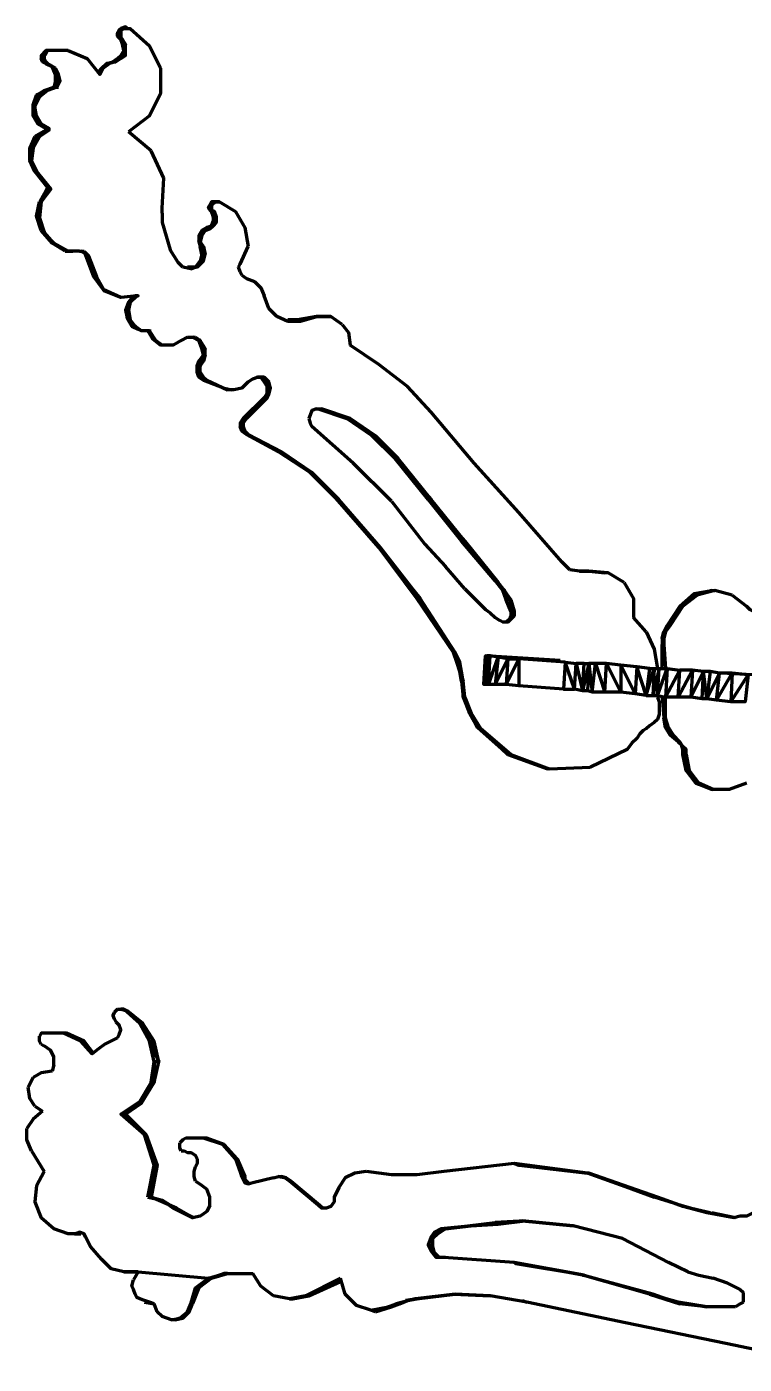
# Model space of a CAD drawing. Header units: inches. Extents: x -243 to 239, y -353 to 248.
# Drawn here: x -227.8 to -152.8, y -218.3 to -78.3 of the extents above; entities that cross this region are included whole.
import ezdxf

# ---------------------------------------------------------------- set-up
doc = ezdxf.new("R2010")
doc.units = ezdxf.units.IN
doc.layers.add('P', color=250, linetype='CONTINUOUS', lineweight=100)

msp = doc.modelspace()

# ---------------------------------------------------------------- linework, layer by layer
at = {"layer": 'P', "color": 221, "linetype": 'CONTINUOUS'}
for points in [[(-217.33, -78.5), (-217.5, -78.33), (-218, -78.5), (-217.33, -78.5), (-217.67, -78.5)], [(-218, -78.67), (-218.17, -78.67), (-218.33, -79), (-218, -79)], [(-218.33, -79), (-218, -78.67), (-218, -79)], [(-218, -79), (-218, -79.5), (-218.33, -79.33)], [(-218, -79), (-218.33, -79.33), (-218.33, -79)], [(-218.33, -79.33), (-218, -79.67)], [(-218, -78.67), (-217.67, -78.5), (-218.17, -78.67), (-218, -78.5), (-217.67, -78.5)], [(-217.83, -79.67), (-218, -79.5)], [(-218, -79.67), (-218, -79.5)], [(-217.83, -80.17), (-218, -79.67), (-217.83, -79.67), (-217.83, -80.17)], [(-217.5, -80.83), (-217.5, -80.17), (-217.67, -80.83), (-217.83, -80.17), (-217.5, -80.17), (-217.83, -79.67)], [(-217.33, -78.5), (-217, -78.5), (-215, -80.33)], [(-223.67, -80.83), (-225.83, -80.83), (-226.33, -81.33)], [(-226, -81.33), (-225.83, -81.17), (-226.33, -81.33)], [(-225.83, -81.17), (-226, -81.17)], [(-225.67, -80.83), (-225.83, -80.83)], [(-225.83, -81.17), (-225.83, -80.83)], [(-225.67, -80.83), (-225.83, -81.17)], [(-223.5, -80.83), (-223.67, -80.83), (-225.67, -80.83)], [(-223.5, -80.83), (-225.67, -80.83)], [(-223.5, -80.83), (-221.5, -81.67), (-220.17, -83.33)], [(-217.67, -80.83), (-217.5, -80.83), (-218, -81.33)], [(-217.67, -80.83), (-218, -81.33)], [(-217.5, -81.33), (-217.5, -80.83)], [(-213.83, -82.67), (-215, -80.33)], [(-226, -81.33), (-226.33, -81.33), (-226.33, -81.67), (-226, -81.67)], [(-226.33, -81.67), (-226, -81.33), (-226, -81.67)], [(-226, -81.67), (-226.17, -82), (-226.33, -81.67)], [(-226, -81.67), (-225.83, -82), (-226.17, -82)], [(-226.17, -82), (-225.83, -82.17), (-225.17, -82.5)], [(-225.83, -82.17), (-225.83, -82)], [(-224.83, -82.67), (-225.67, -82.17), (-225.83, -82)], [(-225.83, -82.17), (-225.67, -82.17)], [(-225.17, -82.5), (-225.67, -82.17)], [(-224.83, -82.67), (-224.83, -83.33), (-225.17, -82.5), (-224.83, -82.67)], [(-220, -82.67), (-219.5, -82.17), (-219.83, -82.67), (-220, -82.67)], [(-219.83, -82.67), (-219.17, -82.17)], [(-219.5, -82.17), (-218.83, -82), (-219.17, -82.17), (-219.5, -82.17)], [(-218.83, -82), (-218.5, -82), (-219.17, -82.17)], [(-218.33, -81.67), (-218, -81.67), (-218.5, -82), (-218.33, -81.67), (-218.83, -82)], [(-218, -81.67), (-217.5, -81.33), (-218.33, -81.67), (-218, -81.33), (-217.5, -81.33)], [(-224.33, -84), (-224.83, -84), (-225, -84.67), (-224.33, -84), (-224.67, -84.67)], [(-224.33, -84), (-224.5, -83.33), (-224.83, -84), (-224.83, -83.33), (-224.5, -83.33), (-224.83, -82.67)], [(-219.83, -82.67), (-220.17, -83.33), (-220, -82.67), (-220.33, -83)], [(-213.83, -82.67), (-213.83, -85.33), (-215, -87.67), (-217.17, -89.33)], [(-226.83, -85.5), (-226, -85), (-225.67, -85), (-226.83, -85.5)], [(-226.5, -85.67), (-225.67, -85)], [(-226, -85), (-225, -84.67), (-225.67, -85)], [(-225, -84.67), (-224.67, -84.67), (-225.67, -85)], [(-225, -84.67), (-224.83, -84.67)], [(-225, -84.67), (-224.67, -84.67), (-225, -84.67), (-224.67, -84.67)], [(-224.67, -84.67), (-224.5, -84.67)], [(-227, -86.67), (-226.5, -85.67), (-227.17, -86.5), (-226.83, -85.5), (-226.5, -85.67)], [(-227.17, -86.5), (-227, -86.67), (-227.17, -87.67), (-227.17, -86.5)], [(-226.83, -87.67), (-227, -86.67)], [(-226.33, -88.5), (-226.67, -88.5), (-227.17, -87.67)], [(-226.33, -88.5), (-227.17, -87.67), (-226.83, -87.67), (-226.33, -88.5)], [(-225.5, -89.17), (-225.83, -89.17), (-226.5, -89.83), (-227, -89.83)], [(-225.83, -89.17), (-227, -89.83)], [(-225.67, -89), (-226.67, -88.5)], [(-226.67, -88.5), (-225.83, -89)], [(-225.5, -89.17), (-226.5, -89.83)], [(-225.5, -89.17), (-225.5, -89), (-226.33, -88.5)], [(-225.83, -89), (-225.67, -89)], [(-225.83, -89.17), (-225.5, -89.17), (-225.83, -89), (-225.5, -89.17), (-225.83, -89.17)], [(-225.83, -89), (-225.5, -89)], [(-225.67, -89), (-225.83, -89.17)], [(-225.5, -89.17), (-225.67, -89), (-225.5, -89.17)], [(-214.83, -91.33), (-217.17, -89.33)], [(-217.17, -89.33), (-217, -89.33)], [(-217.17, -89.33), (-217, -89.33)], [(-227.5, -91), (-226.5, -89.83), (-227.17, -91), (-227.33, -92.33)], [(-227, -89.83), (-227.5, -91)], [(-227.17, -91), (-227.5, -92.33), (-227.5, -91), (-227.17, -91)], [(-227.5, -92.33), (-227.33, -92.33), (-226.67, -93.67), (-227.5, -92.33)], [(-226.67, -93.67), (-227, -93.5), (-227.5, -92.33)], [(-213.5, -94.17), (-214.83, -91.33)], [(-226.67, -93.67), (-225.33, -95.33), (-225.67, -95.17), (-227, -93.5)], [(-225.67, -95.17), (-226.33, -96.67), (-226.5, -96.67)], [(-225.67, -95.17), (-226.5, -96.67)], [(-213.67, -97.33), (-213.5, -94.17)], [(-225.33, -95.33), (-226.33, -96.67)], [(-226.83, -98.17), (-226.5, -98.33), (-226.5, -96.67)], [(-226.33, -99.67), (-226.83, -98.17), (-226.5, -96.67)], [(-226.33, -96.67), (-226.5, -98.33), (-226, -99.83)], [(-213.67, -97.83), (-213.67, -97.33)], [(-213.67, -97.83), (-213.67, -98.83), (-212.83, -101.67)], [(-208.5, -97), (-208.67, -97), (-208.83, -97.17), (-208.5, -97.33)], [(-208.83, -97.17), (-208.5, -97), (-208.5, -97.33)], [(-208.5, -97.33), (-208.67, -97.5), (-208.83, -97.17)], [(-208.5, -97), (-208.33, -96.83), (-208.67, -97), (-208.5, -96.67), (-208.33, -96.83)], [(-208.5, -97.33), (-208.5, -97.5), (-208.67, -97.5)], [(-208.5, -97.5), (-208.17, -97.67), (-208.67, -97.5)], [(-208.67, -97.5), (-208.5, -97.67)], [(-208.5, -96.67), (-208, -96.67), (-208.5, -96.67)], [(-208, -98.17), (-208.33, -98.17), (-208.5, -97.67), (-208, -98.17), (-208.17, -97.67)], [(-208.5, -97.67), (-208.17, -97.67)], [(-208.33, -96.83), (-208, -96.67)], [(-208, -96.67), (-208.33, -96.67)], [(-207.67, -96.67), (-208, -96.67)], [(-208, -96.67), (-207.67, -96.67), (-206, -97.67)], [(-206, -97.67), (-205, -99.33), (-204.67, -101.33)], [(-226.83, -98.17), (-226, -99.83), (-226.33, -99.67)], [(-209, -99.33), (-209.5, -99.67)], [(-209, -99.33), (-208.5, -99.17), (-208.33, -99.17), (-209, -99.33)], [(-208.67, -99.5), (-209, -99.33)], [(-208.67, -99.5), (-208.33, -99.17)], [(-208.5, -99.17), (-208.33, -98.67), (-208.33, -99.17)], [(-208, -98.17), (-208, -98.83), (-208.33, -98.17), (-208.33, -98.67), (-208, -98.83), (-208.33, -99.17)], [(-225.17, -101), (-225, -101), (-226.33, -99.67)], [(-223.83, -101.83), (-225.17, -101), (-226.33, -99.67)], [(-225, -101), (-226, -99.83)], [(-209.5, -99.67), (-209.17, -99.67), (-209.83, -100.17)], [(-209.5, -99.67), (-209.83, -100.17), (-209.83, -100.83), (-209.67, -101.33)], [(-209.83, -100.83), (-209.5, -100.17), (-209.83, -100.17)], [(-209.17, -99.67), (-209.5, -100.17), (-209.67, -100.83)], [(-209.17, -99.67), (-208.67, -99.5), (-209.5, -99.67)], [(-225.17, -101), (-223.5, -101.83), (-223.83, -101.83)], [(-222.33, -101.83), (-222.67, -101.83), (-223, -101.83), (-223.5, -101.83), (-225, -101)], [(-223.5, -101.83), (-223, -101.83), (-223.83, -101.83)], [(-223.83, -101.83), (-223.5, -101.83)], [(-222.33, -101.83), (-221.83, -101.83)], [(-221.83, -102), (-221.33, -102.33), (-221.67, -102.17), (-221.83, -102), (-221.67, -102), (-222.17, -101.83)], [(-222.17, -101.83), (-221.83, -102)], [(-221.83, -101.83), (-221.67, -102)], [(-220.5, -104.5), (-221.33, -102.33), (-221.67, -102)], [(-219.83, -105.83), (-220.83, -104.5), (-219.67, -106), (-220.5, -104.5), (-220.83, -104.5), (-221.67, -102.17)], [(-212, -103), (-212.83, -101.67)], [(-209.33, -102.83), (-209.5, -102.17), (-209.67, -102.83), (-209.33, -102.83), (-210, -103.5)], [(-209.83, -100.83), (-209.67, -100.83), (-209.67, -101.33)], [(-209.33, -101.33), (-209.67, -100.83)], [(-209.33, -102.83), (-209.17, -102.17), (-209.5, -102.17), (-209.67, -101.33), (-209.17, -102.17)], [(-209.67, -101.33), (-209.33, -101.33), (-209.17, -102.17)], [(-205.5, -103.17), (-204.67, -101.33)], [(-211.5, -103.5), (-212, -103)], [(-210.67, -103.67), (-211.5, -103.5)], [(-210, -103.5), (-210.67, -103.67), (-210.17, -103.5), (-211, -103.5)], [(-210.17, -103.5), (-209.67, -102.83), (-210, -103.5), (-210.17, -103.5)], [(-205.67, -103.5), (-205.5, -103.17)], [(-205.5, -104), (-205.67, -103.5)], [(-205.33, -104.33), (-205.5, -104)], [(-205.33, -104.33), (-204.83, -104.67), (-204, -105)], [(-204, -105), (-203.33, -105.67), (-203, -106.5)], [(-218.33, -106.5), (-218, -106.67), (-219.83, -105.83), (-219.67, -106)], [(-219.83, -105.83), (-218.33, -106.5)], [(-216.33, -106.5), (-216.33, -106.5), (-218, -106.67), (-219.67, -106)], [(-217, -107.17), (-217.17, -107.17), (-217.5, -108), (-217.17, -108)], [(-217.5, -108), (-217, -107.17), (-217.17, -108)], [(-217, -107.17), (-216.33, -106.5), (-217.17, -107.17)], [(-216.67, -106.5), (-217.17, -107.17)], [(-216.33, -106.5), (-216.5, -106.5)], [(-216.33, -106.5), (-216.17, -106.5), (-216.33, -106.5)], [(-216.33, -106.5), (-216.33, -106.5)], [(-216.17, -106.5), (-216.17, -106.5)], [(-202.5, -107.83), (-203, -106.5)], [(-217.5, -108), (-217.33, -108.83)], [(-217.17, -108), (-217, -109), (-217.33, -108.83)], [(-217, -109), (-216.83, -109.67), (-217.33, -108.83), (-217.17, -108)], [(-216.5, -109.67), (-217, -109)], [(-201.67, -108.67), (-202.5, -107.83)], [(-200.5, -109.17), (-201.67, -108.67)], [(-197.5, -108.67), (-199.5, -109), (-200.5, -109)], [(-199.17, -109.17), (-199.5, -109), (-200.5, -109.17)], [(-199.17, -109.17), (-200.5, -109.17)], [(-197.5, -108.67), (-197.33, -108.67), (-199.17, -109.17)], [(-194.83, -109.5), (-196, -108.67), (-197.5, -108.67), (-196, -108.67), (-197.33, -108.67)], [(-215.83, -110.17), (-216.17, -110), (-216.5, -109.67), (-216.83, -109.67)], [(-216.83, -109.67), (-216.17, -110)], [(-215, -110.17), (-215.83, -110.17), (-216.5, -109.67)], [(-214.67, -111), (-214.33, -111.17), (-215.17, -110.17)], [(-215.17, -110.17), (-215, -110.17), (-215.17, -110.17)], [(-215.17, -110.17), (-214.67, -111), (-213.83, -111.67)], [(-215.17, -110.17), (-215, -110.17)], [(-214.33, -111.17), (-215, -110.17), (-215, -110.33)], [(-215, -110.17), (-214.83, -110.17)], [(-194.83, -109.5), (-194.17, -110.33), (-194, -111.67)], [(-214.67, -111), (-213.67, -111.67), (-213.83, -111.67)], [(-211.67, -111.17), (-212.5, -111.67), (-213.67, -111.67), (-214.33, -111.17)], [(-211.67, -111.17), (-211, -110.83)], [(-211, -110.83), (-210.17, -110.83)], [(-209.67, -111.17), (-209.5, -112), (-209.83, -111.17), (-209.67, -111.17), (-210.5, -110.83)], [(-210.5, -110.83), (-209.83, -111.17)], [(-210.17, -110.83), (-209.67, -111.17)], [(-209.17, -112.67), (-209.17, -112), (-209.33, -112.67), (-209.5, -112), (-209.17, -112), (-209.67, -111.17)], [(-191, -113.67), (-194, -111.67)], [(-209.67, -113.83), (-209.33, -113.33), (-210, -113.83), (-209.83, -113.33), (-209.33, -113.33)], [(-209.17, -112.67), (-209.33, -112.67), (-209.83, -113.33), (-209.17, -112.67), (-209.33, -113.33)], [(-210, -113.83), (-209.67, -113.83), (-210, -114.5), (-210, -113.83)], [(-209.33, -115), (-209.83, -115), (-210, -114.5)], [(-209.33, -115), (-210, -114.5), (-209.67, -114.5), (-209.33, -115)], [(-209.67, -114.5), (-209.67, -113.83)], [(-185.5, -118.67), (-188, -116), (-191, -113.67)], [(-209.33, -115), (-209, -115.33), (-209.83, -115)], [(-209.83, -115), (-209.33, -115.33), (-207.17, -116.17)], [(-209.33, -115.33), (-209, -115.33)], [(-209, -115.33), (-206.83, -116.33)], [(-206.17, -116.33), (-206.33, -116.33), (-206.83, -116.33), (-207.17, -116.17)], [(-207.17, -116.17), (-206.33, -116.33)], [(-204.67, -115.5), (-205.33, -116.17), (-206.17, -116.33), (-206.83, -116.33)], [(-204.67, -115.5), (-204.17, -115.17)], [(-204.17, -115.17), (-203.67, -115)], [(-203.83, -115), (-203.33, -115)], [(-202.5, -115.5), (-203, -115.5), (-203.33, -115), (-203, -115), (-203.67, -115)], [(-203.67, -115), (-203, -115)], [(-203, -115), (-202.5, -115.5), (-203.33, -115)], [(-202.67, -116), (-203, -115.5), (-202.33, -116.17), (-202.5, -115.5)], [(-202.5, -116.83), (-202.33, -116.17), (-202.67, -116.67), (-202.67, -116), (-202.33, -116.17)], [(-203, -117.17), (-205.17, -119.33)], [(-203, -117.17), (-202.67, -117.17), (-204.83, -119.33)], [(-202.5, -116.83), (-202.67, -116.67), (-203, -117.17), (-202.5, -116.83), (-202.67, -117.17)], [(-197.5, -118.33), (-198, -118.5), (-198.17, -119), (-198.33, -119.33)], [(-197.5, -118.33), (-197, -118.33)], [(-197.33, -118.33), (-194.33, -119.33), (-197, -118.33)], [(-189.33, -123.5), (-191.67, -121.17), (-191.33, -121.17), (-194, -119.33), (-191.67, -121.17), (-194.33, -119.33), (-194, -119.33), (-197, -118.33)], [(-181, -124), (-185.5, -118.67)], [(-205.17, -119.83), (-204.83, -119.33), (-205.5, -119.83), (-205.17, -119.33), (-204.83, -119.33)], [(-205.17, -119.83), (-205.5, -119.83), (-205.5, -120.17), (-205.17, -120.17)], [(-205.5, -120.17), (-205.17, -119.83), (-205.17, -120.17)], [(-205.17, -120.17), (-205.33, -120.67), (-205.5, -120.17)], [(-205.17, -120.17), (-205, -120.67), (-205.33, -120.67)], [(-198.33, -119.33), (-198.17, -119.83), (-198, -120.17)], [(-193.67, -124), (-198, -120.17)], [(-201.5, -122.83), (-204.83, -121), (-205.33, -120.67)], [(-204.83, -121), (-205, -120.67)], [(-201.17, -122.83), (-204.67, -121), (-205, -120.67)], [(-201.5, -122.83), (-204.67, -121), (-204.83, -121)], [(-191.33, -121.17), (-189, -123.5), (-189.33, -123.5), (-191.33, -121.17)], [(-195.5, -127.67), (-198.17, -125), (-198, -125), (-201.17, -122.83), (-198.17, -125), (-201.5, -122.83), (-201.17, -122.83)], [(-189.67, -128), (-193.67, -124)], [(-182.33, -132.17), (-185.83, -127.83), (-182, -132.17), (-185.5, -127.83), (-185.83, -127.83), (-189.33, -123.5), (-185.5, -127.83), (-189, -123.5)], [(-176.33, -129.17), (-181, -124)], [(-191, -132.83), (-195.17, -127.83), (-198, -125)], [(-195.17, -127.83), (-195.5, -127.67), (-198, -125)], [(-190.83, -132.83), (-191, -132.83), (-195.5, -127.67)], [(-187, -138.17), (-191, -132.83), (-186.67, -138.17), (-190.83, -132.83), (-195.17, -127.83)], [(-189.67, -128), (-186.17, -132.5), (-184, -134.83)], [(-171.83, -134.33), (-176.33, -129.17)], [(-182, -132.17), (-178.5, -136.5), (-182.33, -132.17)], [(-178.5, -136.5), (-178.83, -136.33), (-182.33, -132.17), (-182, -132.17)], [(-171, -135.17), (-171.83, -134.33)], [(-182, -137.17), (-184, -134.83)], [(-170, -135.33), (-171, -135.17)], [(-170, -135.33), (-169, -135.33), (-170, -135.33), (-169, -135.33)], [(-167, -135.5), (-169, -135.33), (-167.33, -135.5), (-169.17, -135.33)], [(-165.33, -136.5), (-167, -135.5), (-167.33, -135.5)], [(-182, -137.17), (-179.83, -139.33), (-179.33, -139.67)], [(-177.67, -138.33), (-178, -137.33), (-177.17, -138.33), (-177.83, -137.33), (-178, -137.33), (-178.83, -136.33), (-177.83, -137.33), (-178.5, -136.5)], [(-165.33, -136.5), (-164.33, -138.17), (-164.33, -140.17)], [(-187, -138.17), (-183, -143.83), (-183.17, -143.83), (-187, -138.17), (-186.67, -138.17)], [(-182.5, -145.83), (-182.83, -144.83), (-182.33, -145.83), (-182.5, -144.83), (-182.83, -144.83), (-183.17, -143.83), (-182.5, -144.83), (-183, -143.83), (-186.67, -138.17)], [(-177.17, -139.5), (-177.67, -138.33), (-177.17, -138.33)], [(-177.17, -138.33), (-176.83, -139.5), (-177.17, -139.5), (-177.17, -138.33)], [(-179.33, -139.67), (-178.83, -140.17), (-178.33, -140.5)], [(-177.17, -139.5), (-177.17, -140), (-177.33, -140.33), (-177.67, -140.67), (-178, -140.67)], [(-177.17, -140), (-176.83, -139.5), (-176.83, -140), (-177.17, -140)], [(-176.83, -140), (-177.17, -140.33), (-177.17, -140)], [(-177.17, -140.33), (-177.5, -140.67), (-178, -140.67), (-178.33, -140.5)], [(-177.17, -140.33), (-177.33, -140.33), (-177.5, -140.67), (-178, -140.67)], [(-163, -141.67), (-164.33, -140.17)], [(-163, -141.67), (-162.17, -143.5), (-161.83, -145.5)], [(-182.5, -145.83), (-182.17, -146.83), (-182.33, -146.83), (-182.5, -145.83), (-182.33, -145.83)], [(-182.33, -146.83), (-182.17, -148.5), (-182.17, -146.83), (-182.33, -145.83)], [(-182, -148.5), (-182.17, -146.83)], [(-181.5, -150.17), (-182, -148.5), (-182.17, -148.5)], [(-182.17, -148.5), (-181.5, -150.17)], [(-182, -148.5), (-181.33, -150.17)], [(-161.83, -148.5), (-161.67, -149), (-161.67, -149.67), (-161.67, -150), (-161.67, -150.33), (-161.83, -150.83), (-162.17, -151.17), (-162.67, -151.5), (-163, -151.83), (-163.33, -152), (-163.67, -152.33), (-164, -152.83), (-164.5, -153.33), (-165, -154), (-168.83, -155.83)], [(-180.67, -151.67), (-181.5, -150.17), (-181.33, -150.17)], [(-181.33, -150.17), (-180.33, -151.83), (-180.67, -151.67), (-181.33, -150.17)], [(-177.5, -154.5), (-177.17, -154.5), (-180.33, -151.83), (-177.5, -154.5), (-180.67, -151.67)], [(-177.5, -154.5), (-173.17, -156), (-173.33, -156)], [(-177.5, -154.5), (-173.33, -156)], [(-177.17, -154.5), (-173.17, -156)], [(-173.17, -156), (-168.83, -155.83)]]:
    msp.add_lwpolyline(points, dxfattribs=at)
at = {"layer": 'P', "color": 211, "linetype": 'CONTINUOUS'}
for points in [[(-159.5, -139), (-158, -137.67), (-157.67, -137.83), (-159.5, -139)], [(-159.17, -139), (-157.67, -137.83)], [(-158, -137.67), (-156.17, -137.33), (-157.67, -137.83)], [(-156.17, -137.33), (-155.83, -137.33), (-157.67, -137.83)], [(-154, -137.83), (-155.83, -137.33)], [(-154, -137.83), (-152.5, -139), (-152.17, -139.33), (-151.83, -139.5)], [(-159.5, -139), (-160.83, -141)], [(-159.5, -139), (-159.17, -139), (-160.5, -141)], [(-161.17, -141.67), (-160.83, -141), (-161, -141.67), (-161.17, -141.67)], [(-160.83, -141), (-160.5, -141), (-161, -141.67)], [(-161.17, -142.33), (-161.33, -142.33), (-161.17, -141.67), (-161.17, -142.33)], [(-161.17, -143), (-161.33, -142.33), (-161.33, -143)], [(-161, -141.67), (-161.17, -142.33), (-161.17, -143)], [(-161.33, -145.5), (-161.33, -145.5), (-161.33, -143), (-161.17, -143), (-161, -145.5)], [(-154.5, -146), (-148, -146.33)], [(-161.33, -148.5), (-161.17, -150.67)], [(-161, -150.67), (-161, -148.5)], [(-161, -151.67), (-161.17, -150.67), (-161, -150.67), (-161, -151.67)], [(-159.67, -153.17), (-160.5, -152.5), (-160.17, -152.5), (-160.67, -151.67), (-160.5, -152.5), (-161, -151.67), (-160.67, -151.67), (-161, -150.67)], [(-159.67, -153.17), (-159.33, -153.5), (-159.5, -153.17), (-160.17, -152.5)], [(-159.5, -153.17), (-159.67, -153.17), (-160.17, -152.5)], [(-159.17, -154), (-159.33, -153.5), (-159.17, -153.67), (-159.5, -153.17)], [(-158.83, -156.17), (-159.17, -154.5), (-158.83, -154.5), (-158.83, -154), (-159.17, -153.67)], [(-159.17, -154), (-158.83, -154), (-159.17, -154.5), (-159.17, -153.67)], [(-158.83, -154.5), (-158.5, -156.17), (-158.83, -156.17)], [(-157.5, -157.5), (-157.83, -157.5), (-158.83, -156.17), (-158.83, -154.5)], [(-158.5, -156.17), (-157.5, -157.5), (-158.83, -156.17)], [(-156, -158.17), (-156.17, -158.17), (-157.83, -157.5), (-156, -158.17), (-157.5, -157.5)], [(-152.5, -157.5), (-154.33, -158.17), (-156, -158.17)]]:
    msp.add_lwpolyline(points, dxfattribs=at)
at = {"layer": 'P', "color": 0, "linetype": 'CONTINUOUS'}
for points in [[(-179.83, -147.17), (-180, -147.17), (-179.83, -144.17), (-179.67, -144.17)], [(-179.5, -147.17), (-178.5, -144.33), (-178.83, -147.17), (-179.5, -147.17), (-179.33, -144.17), (-179.67, -144.17), (-179.5, -147.17), (-179.83, -147.17), (-179.67, -144.17)], [(-172, -144.67), (-179.83, -144.17)], [(-177.5, -144.5), (-177.67, -147.17), (-178.83, -147.17), (-177.5, -144.5), (-178.5, -144.33), (-179.33, -144.17)], [(-177.67, -147.17), (-176.33, -144.5), (-176.33, -147.33)], [(-177.5, -144.5), (-176.33, -144.5)], [(-170.5, -147.67), (-171.5, -144.83), (-176.33, -144.5)], [(-171.5, -144.83), (-171.67, -147.67), (-176.33, -147.33)], [(-171.5, -144.83), (-170.33, -145)], [(-169, -145), (-169.17, -147.83), (-169.67, -147.83), (-169.5, -145), (-170.33, -145), (-169.67, -147.83), (-170.5, -147.67), (-170.33, -145)], [(-169.5, -145), (-169, -145), (-169.67, -147.83)], [(-165.67, -145.17), (-167.17, -145), (-165.67, -148), (-167.33, -148), (-167.17, -145), (-168.33, -145), (-167.33, -148), (-168.67, -148), (-168.33, -145), (-169, -145), (-168.67, -148), (-169.17, -147.83)], [(-162.67, -145.5), (-163, -148.33), (-164, -145.33), (-164.17, -148.17), (-165.67, -145.17), (-165.67, -148)], [(-162.67, -145.5), (-164, -145.33), (-165.67, -145.17)], [(-163, -148.33), (-162.17, -145.5), (-162.33, -148.33)], [(-162.67, -145.5), (-161.67, -145.5), (-160.83, -145.5), (-159.5, -145.67)], [(-161.83, -148.33), (-161.67, -145.5), (-162.33, -148.33)], [(-161.83, -148.33), (-160.83, -145.5), (-161, -148.5)], [(-161.83, -145.5), (-161.33, -145.5)], [(-159.67, -148.5), (-161, -148.5), (-159.5, -145.67)], [(-159.67, -148.5), (-158.17, -145.67), (-158.33, -148.5), (-159.67, -148.5), (-159.5, -145.67)], [(-157.17, -148.67), (-158.33, -148.5), (-157, -145.83), (-158.17, -145.67), (-159.5, -145.67)], [(-156.67, -148.67), (-157.17, -148.67), (-157, -145.83)], [(-155.67, -148.83), (-156.67, -148.67), (-155.33, -146), (-156.33, -145.83), (-157, -145.83)], [(-156.33, -145.83), (-156.67, -148.67), (-157, -145.83)], [(-155.67, -148.83), (-154, -146), (-154.17, -149), (-155.67, -148.83), (-155.33, -146)], [(-152.33, -146.17), (-152.67, -149), (-154.17, -149), (-152.33, -146.17), (-154, -146), (-155.33, -146)], [(-176.33, -147.33), (-177.67, -147.17)], [(-171.67, -147.67), (-170.5, -147.67)], [(-163, -148.33), (-164.17, -148.17), (-165.67, -148)], [(-163, -148.33), (-161.83, -148.33), (-161, -148.5)]]:
    msp.add_lwpolyline(points, dxfattribs=at)
at = {"layer": 'P', "color": 191, "linetype": 'CONTINUOUS'}
for points in [[(-218.67, -181.5), (-218.83, -181.83), (-218.67, -182.17)], [(-218.33, -181.17), (-218.67, -181.5)], [(-218.33, -181.17), (-217.67, -181.17)], [(-218, -181.17), (-217.33, -181.33), (-217.67, -181.17)], [(-217.67, -181.17), (-218, -181.17)], [(-215, -184.5), (-214.5, -184.5), (-216, -182.67), (-215.67, -182.67), (-217.67, -181.17)], [(-216, -182.67), (-217.67, -181.17)], [(-217.33, -181.33), (-217.67, -181.17)], [(-215.67, -182.67), (-217.33, -181.33)], [(-218.67, -182.17), (-218.5, -182.5)], [(-218.5, -182.5), (-218.17, -182.83)], [(-218.17, -183.83), (-218, -183.33), (-218.17, -182.83)], [(-215, -184.5), (-216, -182.67)], [(-214.5, -184.5), (-215.67, -182.67)], [(-218.33, -184.17), (-219.67, -184.83), (-220.33, -185.33), (-221, -185.83), (-221.83, -184.5), (-222.17, -184.5), (-223.67, -183.67), (-226, -183.67), (-226.33, -183.67), (-226.5, -184)], [(-226.33, -184.83), (-226.5, -184.5), (-226.5, -184)], [(-221, -185.83), (-222.17, -184.5), (-224, -183.67)], [(-221.83, -184.5), (-223.67, -183.67)], [(-220.83, -185.83), (-221.83, -184.5)], [(-218.17, -183.83), (-218.33, -184.17)], [(-215, -184.5), (-214, -186.67), (-214.5, -186.67)], [(-214.5, -186.67), (-215, -184.5)], [(-214, -186.67), (-214.5, -184.5)], [(-226.33, -184.83), (-226, -185)], [(-225, -187), (-225, -186.17), (-225.33, -185.5), (-226, -185)], [(-225, -187), (-225.17, -187.67)], [(-214.5, -186.67), (-214.5, -188.83), (-216, -190.83)], [(-214.83, -188.83), (-214.5, -186.67)], [(-214.5, -188.83), (-214, -186.67)], [(-227.17, -188.33), (-227.67, -189.33)], [(-226.33, -187.83), (-227.17, -188.33)], [(-225.17, -187.67), (-226.33, -187.83)], [(-216, -190.83), (-214.83, -188.83)], [(-215.83, -191), (-214.5, -188.83)], [(-214.5, -188.83), (-214.83, -188.83)], [(-227, -191.33), (-227.5, -190.5), (-227.67, -189.33)], [(-227, -191.33), (-226.17, -191.83)], [(-216, -190.83), (-215.83, -191), (-218, -192.17)], [(-218, -192.17), (-216, -190.83)], [(-217.5, -192.17), (-215.83, -191)], [(-226.17, -191.83), (-227.17, -192.67), (-227.83, -193.67)], [(-214.17, -197.5), (-215.5, -194.33), (-215.33, -194.33), (-218, -192.17), (-217.5, -192.17)], [(-215.5, -194.33), (-218, -192.17)], [(-215.33, -194.33), (-217.5, -192.17)], [(-227.33, -196), (-227.83, -194.83), (-227.83, -193.67)], [(-214.5, -197.5), (-215.5, -194.33)], [(-215.33, -194.33), (-214.17, -197.5), (-214.83, -200.83)], [(-227.33, -196), (-226, -198.17)], [(-211.5, -194.83), (-211.83, -195.17)], [(-211.67, -196), (-211.83, -195.67), (-211.83, -195.17)], [(-211.67, -196), (-211.33, -196)], [(-211.17, -194.67), (-211.5, -194.83)], [(-211.33, -196), (-211, -196.17), (-210.67, -196.17)], [(-207.17, -195.33), (-209.33, -194.67), (-211.17, -194.67)], [(-209, -194.67), (-209.33, -194.67)], [(-207.33, -195.33), (-209.33, -194.67)], [(-205.83, -196.83), (-207.17, -195.33), (-209, -194.67)], [(-205.17, -199), (-205, -198.67), (-205.33, -198.67), (-205.83, -196.83), (-206, -196.83), (-207.17, -195.33), (-207.33, -195.33)], [(-206, -196.83), (-207.33, -195.33)], [(-210, -196.83), (-210.17, -196.5), (-210.67, -196.17)], [(-210, -196.83), (-210, -197.33), (-210.17, -197.67)], [(-206, -196.83), (-205.33, -198.67), (-205.17, -199)], [(-205.83, -196.83), (-205, -198.67), (-205, -199), (-204.67, -199.33)], [(-176.83, -197.33), (-184.17, -198.17)], [(-176.33, -197.5), (-169.17, -198.33), (-176.83, -197.33), (-176.33, -197.5), (-176.83, -197.33)], [(-169.17, -198.33), (-176.83, -197.33)], [(-147.33, -196.5), (-147.83, -197), (-148.17, -197.33), (-148.5, -197.83), (-148.83, -198.33), (-149.17, -199), (-149.5, -199.5), (-149.67, -200), (-150, -200.5), (-150.33, -201), (-150.67, -201.5), (-151, -202), (-151.5, -202.33), (-151.83, -202.5), (-152.5, -202.83), (-153.17, -202.83), (-153.83, -203)], [(-226, -198.17), (-226.83, -199.67)], [(-215.17, -200.83), (-214.17, -197.5), (-214.5, -197.5)], [(-215.17, -200.83), (-214.5, -197.5)], [(-210.17, -199.17), (-210.33, -198.67), (-210.33, -198.17), (-210.17, -197.67)], [(-202, -198.83), (-201.5, -198.67), (-201.17, -198.67)], [(-200.67, -198.83), (-200.83, -198.83), (-201.5, -198.67), (-200.67, -198.83), (-201.17, -198.67)], [(-193.5, -198.33), (-194.5, -198.83), (-195.17, -199.83), (-195.67, -200.83), (-195.67, -201.33), (-196, -201.83), (-196.5, -202), (-197, -202), (-197.17, -201.67), (-197.33, -201.67)], [(-192.33, -198.17), (-193.5, -198.33)], [(-189.67, -198.5), (-192.33, -198.17)], [(-189.67, -198.5), (-192.33, -198.17)], [(-184.17, -198.17), (-187, -198.5), (-189.67, -198.5)], [(-173.33, -197.83), (-176.33, -197.5), (-176.5, -197.5)], [(-169, -198.33), (-169.17, -198.33), (-176.33, -197.5), (-173.33, -197.83)], [(-169.17, -198.33), (-169, -198.33), (-162.17, -200.83)], [(-159.5, -201.67), (-162.17, -200.83), (-169.17, -198.33)], [(-156.33, -202.5), (-159.17, -201.83), (-161.83, -200.83), (-169, -198.33)], [(-226.83, -199.67), (-227, -201.33), (-226.33, -203)], [(-210.17, -199.17), (-209.67, -199.5)], [(-209.67, -199.5), (-209, -200)], [(-208.67, -201.67), (-208.67, -200.83), (-209, -200)], [(-205.17, -199), (-205, -199), (-205, -199.33)], [(-205, -199.33), (-205.17, -199)], [(-204.5, -199.5), (-205, -199.33), (-204.67, -199.33)], [(-204.67, -199.5), (-205, -199.33)], [(-204.17, -199.33), (-204.67, -199.5)], [(-204.5, -199.5), (-204.67, -199.33)], [(-202, -198.83), (-204.17, -199.33)], [(-200.83, -198.83), (-200.17, -199.17), (-200.33, -199.17)], [(-200.33, -199.17), (-200.83, -198.83)], [(-200.17, -199.17), (-200.67, -198.83)], [(-197.33, -201.67), (-200.33, -199.17)], [(-200.17, -199.17), (-197.17, -201.67), (-196.83, -202)], [(-215.17, -200.83), (-214.83, -200.83), (-213.67, -201.17)], [(-215.17, -200.83), (-213.67, -201.17), (-212.5, -202), (-211.17, -202.67)], [(-211, -202.67), (-212.17, -202), (-214.83, -200.83)], [(-211.17, -202.67), (-210.5, -203), (-211.33, -202.5), (-212.17, -202.17), (-212.83, -201.67), (-213.67, -201.17)], [(-153.83, -203), (-156.67, -202.5), (-159.17, -201.83), (-159.5, -201.67), (-161.83, -200.83), (-162.17, -200.83)], [(-223, -204.67), (-223.5, -204.67), (-225, -204.17), (-226.33, -203)], [(-210.33, -203), (-211, -202.67)], [(-209, -202.33), (-209.67, -202.83), (-210.5, -203)], [(-208.67, -201.67), (-209, -202.33)], [(-197, -202), (-197.33, -201.67)], [(-156.67, -202.5), (-159.5, -201.67)], [(-153.67, -203), (-156.17, -202.5)], [(-184.5, -204.17), (-185.17, -204.5), (-185.5, -205), (-185.83, -205.83), (-185.5, -206.5)], [(-184, -204.17), (-184.83, -204.67), (-185.33, -205.17)], [(-185.17, -204.5), (-184, -204.17), (-184.5, -204.17)], [(-181.67, -203.83), (-181.33, -203.83), (-184.5, -204.17)], [(-184.5, -204.17), (-181.67, -203.83)], [(-184, -204.17), (-181.33, -203.83)], [(-181.67, -203.83), (-178.5, -203.67), (-178.83, -203.5)], [(-181.67, -203.83), (-178.83, -203.5)], [(-181.33, -203.83), (-178.5, -203.67), (-175.67, -203.33)], [(-170.67, -203.83), (-176, -203.33), (-175.67, -203.33), (-178.83, -203.5)], [(-178.83, -203.5), (-176, -203.33)], [(-176, -203.33), (-170.67, -203.83)], [(-175.67, -203.33), (-170.67, -203.83)], [(-158.67, -208.67), (-159.67, -208.17), (-160.67, -207.67), (-165.5, -205.17), (-170.67, -203.83)], [(-223, -204.67), (-223.5, -204.67)], [(-222.83, -204.67), (-223.5, -204.67)], [(-222.5, -204.67), (-222.83, -204.67), (-222.67, -204.67), (-223, -204.67), (-223, -204.67), (-223.17, -204.67)], [(-222.67, -204.67), (-223, -204.67), (-223, -204.67)], [(-222.83, -204.67), (-222.33, -204.5)], [(-222.67, -204.67), (-222.5, -204.67)], [(-221.67, -205), (-221.83, -204.67), (-222.33, -204.5), (-222.5, -204.67)], [(-222.5, -204.67), (-222.17, -204.67)], [(-220, -207.33), (-221.17, -206), (-221.67, -205)], [(-185.83, -205.83), (-185.33, -205.17), (-185.5, -205)], [(-185.17, -204.5), (-184.83, -204.67), (-185.5, -205)], [(-185.17, -206.67), (-185.33, -206), (-185.33, -205.17)], [(-185.83, -205.83), (-185.33, -206), (-185.5, -206.5)], [(-184.67, -207.17), (-185, -207.17), (-185.17, -206.67), (-185.5, -206.5)], [(-185, -207.17), (-185.5, -206.5)], [(-184.67, -207.17), (-185.17, -206.67)], [(-176.83, -207.67), (-184.17, -207.17), (-185, -207.17)], [(-184.17, -207.17), (-184.67, -207.17)], [(-184, -207.17), (-184.67, -207.17)], [(-216.17, -208.67), (-217.67, -208.67), (-219, -208.33), (-220, -207.33)], [(-162.33, -211), (-162.67, -211), (-169.67, -209), (-169.5, -209), (-176.83, -207.67)], [(-169.5, -209), (-176.67, -207.83), (-176.83, -207.67)], [(-169.67, -209), (-176.83, -207.67)], [(-217.67, -208.67), (-216.17, -208.67)], [(-217.33, -208.67), (-216.17, -208.67)], [(-214.5, -212), (-215, -211.83), (-215.5, -211.67), (-216, -211.5), (-216.33, -211.33), (-216.5, -211), (-216.67, -210.5), (-216.83, -210.17), (-216.67, -209.5)], [(-216.17, -208.67), (-216.67, -209.5)], [(-216.17, -208.67), (-208.83, -209.33)], [(-206.83, -208.83), (-207.17, -208.83), (-208.5, -209.33), (-208.83, -209.33), (-209.83, -210.33), (-210.17, -210.33), (-210.5, -212)], [(-208.5, -209.33), (-209.83, -210.33), (-210.5, -212)], [(-210.17, -210.33), (-208.83, -209.33)], [(-208.83, -209.33), (-207.17, -208.83)], [(-208.5, -209.33), (-206.83, -208.83)], [(-207.17, -208.83), (-204.17, -208.83)], [(-206.83, -208.83), (-204.17, -208.83)], [(-202, -211.17), (-203.33, -210.17), (-204.17, -208.83)], [(-200, -211.5), (-198.33, -211.17), (-195, -209.67)], [(-198.67, -211.17), (-195, -209.33)], [(-191.33, -212.83), (-191.83, -212.67), (-193.33, -212.17), (-194.5, -211), (-195, -209.33)], [(-169.5, -209), (-162.33, -211), (-169.67, -209)], [(-158.67, -208.67), (-157.5, -209)], [(-157.5, -209), (-156, -209.33)], [(-153.17, -210.5), (-154.5, -209.83), (-156, -209.33)], [(-210.67, -212), (-210.17, -210.33)], [(-198.67, -211.17), (-200.33, -211.5), (-202, -211.17)], [(-200.33, -211.5), (-198.33, -211.17), (-198.67, -211.17)], [(-187.17, -211.5), (-183.17, -211), (-183, -211), (-187.17, -211.5)], [(-187, -211.5), (-183, -211)], [(-183.17, -211), (-179.33, -211.17)], [(-176, -211.67), (-175.5, -211.83), (-179.33, -211.17), (-183, -211)], [(-183, -211), (-179.33, -211.17)], [(-162.67, -211), (-159.5, -212)], [(-159.67, -211.83), (-162.67, -211)], [(-159.5, -212), (-162.33, -211)], [(-153.17, -210.5), (-152.83, -210.83)], [(-152.83, -211.83), (-152.83, -211.33), (-152.83, -210.83)], [(-215.5, -211.83), (-214.5, -212)], [(-215.17, -211.83), (-214.5, -212)], [(-210.5, -212), (-210.67, -212), (-210.83, -212.83), (-211, -212.83), (-211.5, -213.5), (-211.83, -213.5), (-212.33, -213.67), (-212.67, -213.67), (-213.67, -213.33), (-214.17, -212.83), (-214.5, -212)], [(-212.67, -213.67), (-211.83, -213.5), (-211, -212.83), (-210.67, -212)], [(-212.33, -213.67), (-211.5, -213.5), (-210.83, -212.83), (-210.5, -212)], [(-200.33, -211.5), (-200, -211.5)], [(-191.83, -212.67), (-190, -212.33), (-189.17, -212)], [(-191.83, -212.67), (-189.67, -212.33), (-190, -212.33)], [(-191.33, -212.83), (-189.67, -212.33), (-188.83, -212)], [(-189.17, -212), (-188.83, -212), (-190, -212.33)], [(-187.17, -211.5), (-189.17, -212)], [(-189.17, -212), (-188, -211.67), (-188.17, -211.67)], [(-188.83, -212), (-188, -211.67), (-187, -211.5)], [(-187.17, -211.5), (-187, -211.5), (-188.17, -211.67)], [(-144.33, -218.33), (-154.67, -216.17), (-165.17, -214), (-175.5, -211.83)], [(-153.67, -212.33), (-156.67, -212.33), (-159.67, -211.83), (-156.67, -212.33), (-159.5, -212), (-159.67, -211.83)], [(-153.17, -212), (-153.67, -212.33)], [(-152.83, -211.83), (-153.17, -212)]]:
    msp.add_lwpolyline(points, dxfattribs=at)

doc.saveas('drawing.dxf')
